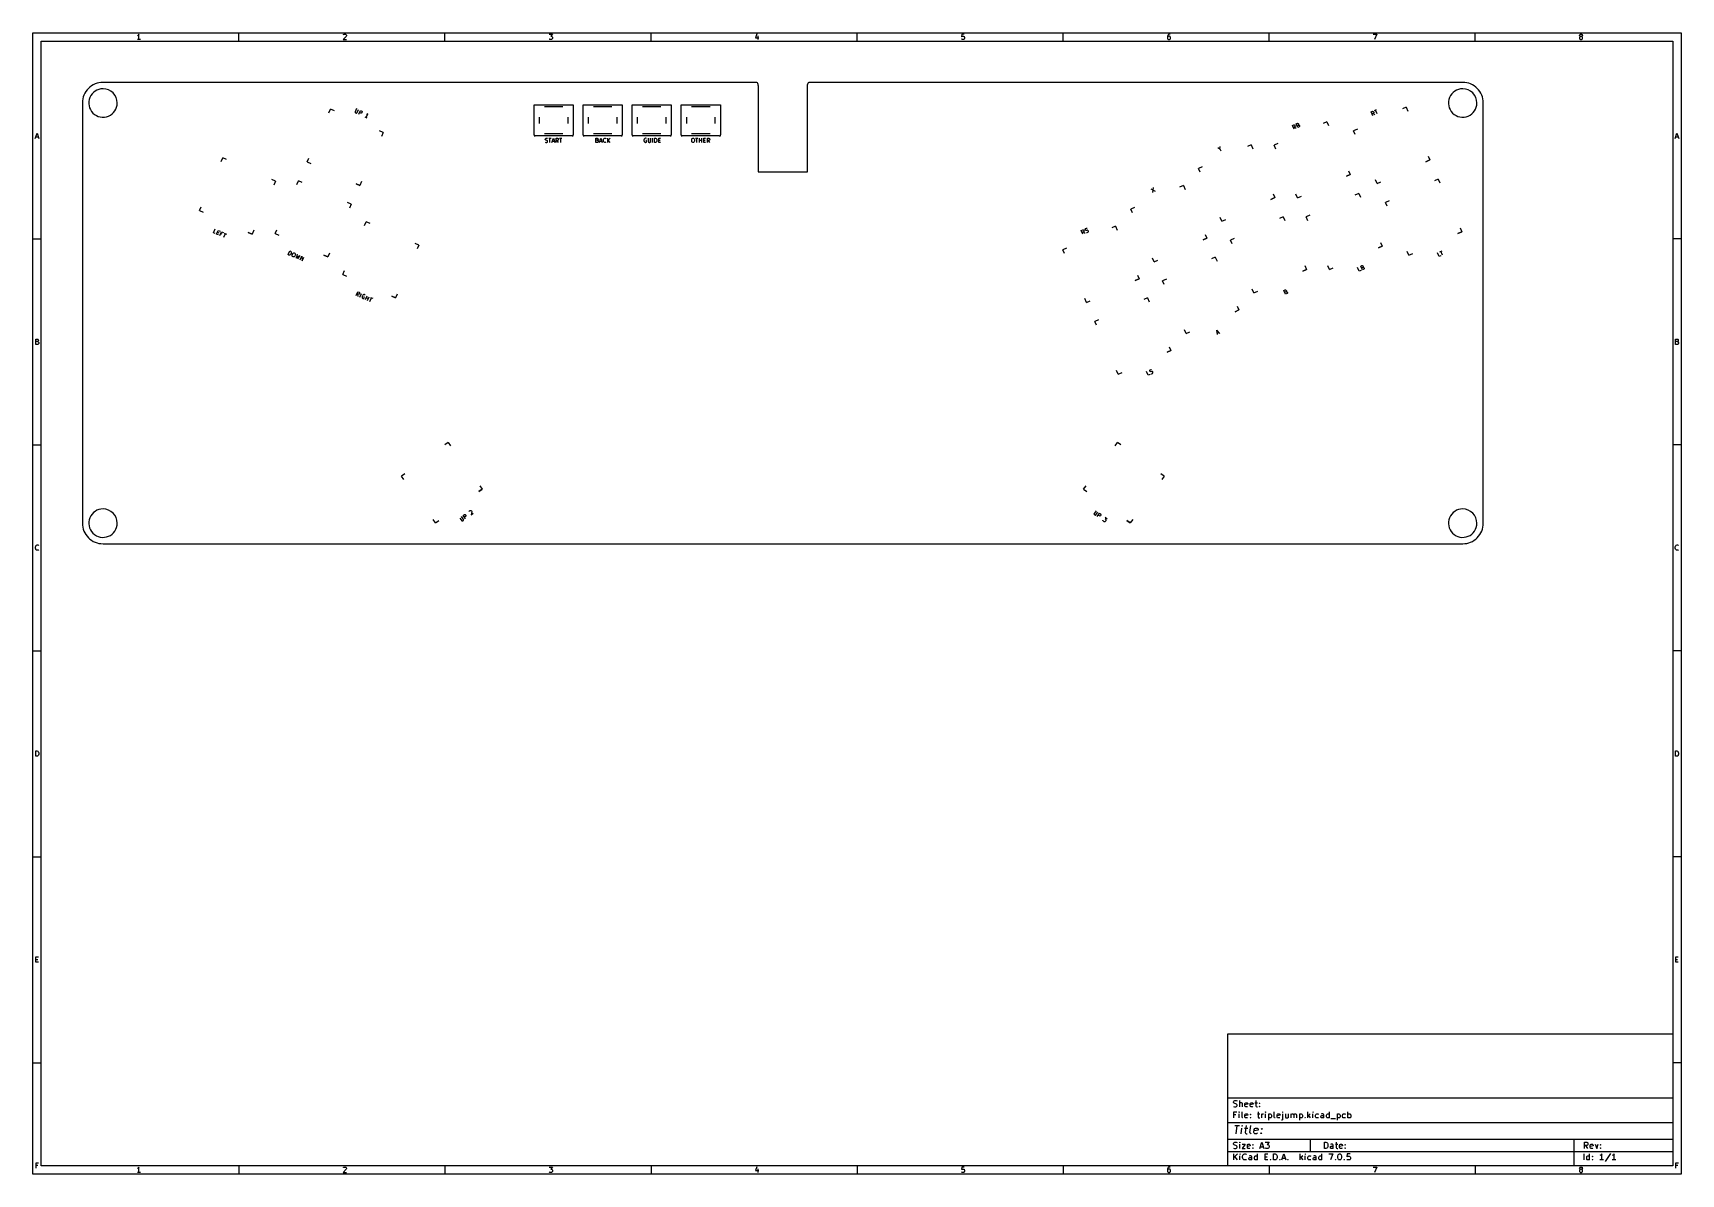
# Model space of a CAD drawing. Header units: millimetres. Extents: x 10 to 410, y 10 to 287.
import ezdxf

# ---------------------------------------------------------------- set-up
doc = ezdxf.new("R2010")
doc.units = ezdxf.units.MM
doc.layers.get('0').update_dxf_attribs({"linetype": 'CONTINUOUS'})

msp = doc.modelspace()

# ---------------------------------------------------------------- linework, layer by layer
at = {"color": 7}
for points in [[(10, 287.0022), (409.989, 287.0022), (409.989, 10), (10, 10)], [(12, 285.0022), (407.989, 285.0022), (407.989, 12), (12, 12)], [(27, 273.4522)], [(357, 273.4522)], [(160.8664, 260.4324), (160.8664, 261.4324), (161.1045, 261.4324), (161.2473, 261.3848), (161.3426, 261.2895), (161.3902, 261.1943), (161.4378, 261.0038), (161.4378, 260.861), (161.3902, 260.6705), (161.3426, 260.5752), (161.2473, 260.48), (161.1045, 260.4324)], [(170.1164, 261.4324), (170.3068, 261.4324), (170.4021, 261.3848), (170.4973, 261.2895), (170.5449, 261.099), (170.5449, 260.7657), (170.4973, 260.5752), (170.4021, 260.48), (170.3068, 260.4324), (170.1164, 260.4324), (170.0211, 260.48), (169.9259, 260.5752), (169.8783, 260.7657), (169.8783, 261.099), (169.9259, 261.2895), (170.0211, 261.3848)], [(71.9034, 233.1862), (72.3101, 234.0997), (72.5276, 234.0029), (72.6387, 233.9013), (72.687, 233.7755), (72.6918, 233.6692), (72.6578, 233.4758), (72.5997, 233.3453), (72.4787, 233.1906), (72.3965, 233.123), (72.2707, 233.0747), (72.1209, 233.0893)], [(73.3977, 233.6155), (73.5717, 233.538), (73.6393, 233.4558), (73.6876, 233.3301), (73.6536, 233.1367), (73.518, 232.8322), (73.397, 232.6775), (73.2713, 232.6293), (73.1649, 232.6245), (72.9909, 232.702), (72.9233, 232.7842), (72.875, 232.9099), (72.909, 233.1033), (73.0446, 233.4078), (73.1655, 233.5625), (73.2913, 233.6107)], [(27, 171.4522)], [(357, 171.4522)], [(10.6595, 111.4086), (10.6595, 112.7086), (10.969, 112.7086), (11.1548, 112.6467), (11.2786, 112.5229), (11.3405, 112.3991), (11.4024, 112.1515), (11.4024, 111.9657), (11.3405, 111.7181), (11.2786, 111.5943), (11.1548, 111.4705), (10.969, 111.4086)], [(408.6485, 111.4086), (408.6485, 112.7086), (408.958, 112.7086), (409.1438, 112.6467), (409.2676, 112.5229), (409.3295, 112.3991), (409.3914, 112.1515), (409.3914, 111.9657), (409.3295, 111.7181), (409.2676, 111.5943), (409.1438, 111.4705), (408.958, 111.4086)], [(299.989, 44), (407.989, 44), (407.989, 12), (299.989, 12)], [(323.4448, 16.2139), (323.4448, 17.7139), (323.802, 17.7139), (324.0163, 17.6424), (324.1591, 17.4996), (324.2305, 17.3567), (324.302, 17.071), (324.302, 16.8567), (324.2305, 16.571), (324.1591, 16.4282), (324.0163, 16.2853), (323.802, 16.2139)], [(311.0877, 13.4139), (311.0877, 14.9139), (311.4448, 14.9139), (311.6591, 14.8424), (311.802, 14.6996), (311.8734, 14.5567), (311.9448, 14.271), (311.9448, 14.0567), (311.8734, 13.771), (311.802, 13.6282), (311.6591, 13.4853), (311.4448, 13.4139)], [(327.0877, 14.9139), (327.2305, 14.9139), (327.3734, 14.8424), (327.4448, 14.771), (327.5163, 14.6282), (327.5877, 14.3424), (327.5877, 13.9853), (327.5163, 13.6996), (327.4448, 13.5567), (327.3734, 13.4853), (327.2305, 13.4139), (327.0877, 13.4139), (326.9448, 13.4853), (326.8734, 13.5567), (326.802, 13.6996), (326.7305, 13.9853), (326.7305, 14.3424), (326.802, 14.6282), (326.8734, 14.771), (326.9448, 14.8424)]]:
    msp.add_lwpolyline(points, close=True, dxfattribs=at)
for points in [[(35.7177, 285.4086), (35.7177, 286.7086), (35.5939, 286.5229), (35.4701, 286.3991), (35.3463, 286.3372)], [(36.0892, 285.4086), (35.3463, 285.4086)], [(60, 285.0022), (60, 287.0022)], [(85.3463, 286.5848), (85.4082, 286.6467), (85.532, 286.7086), (85.8415, 286.7086), (85.9654, 286.6467), (86.0273, 286.5848), (86.0892, 286.461), (86.0892, 286.3372), (86.0273, 286.1515), (85.2844, 285.4086), (86.0892, 285.4086)], [(110, 285.0022), (110, 287.0022)], [(135.2844, 286.7086), (136.0892, 286.7086), (135.6558, 286.2134), (135.8415, 286.2134), (135.9654, 286.1515), (136.0273, 286.0895), (136.0892, 285.9657), (136.0892, 285.6562), (136.0273, 285.5324), (135.9654, 285.4705), (135.8415, 285.4086), (135.4701, 285.4086), (135.3463, 285.4705), (135.2844, 285.5324)], [(160, 285.0022), (160, 287.0022)], [(185.6558, 286.7705), (185.3463, 285.8419), (186.1511, 285.8419)], [(185.9654, 286.2753), (185.9654, 285.4086)], [(210, 285.0022), (210, 287.0022)], [(236.0273, 286.7086), (235.4082, 286.7086), (235.3463, 286.0895), (235.4082, 286.1515), (235.532, 286.2134), (235.8415, 286.2134), (235.9654, 286.1515), (236.0273, 286.0895), (236.0892, 285.9657), (236.0892, 285.6562), (236.0273, 285.5324), (235.9654, 285.4705), (235.8415, 285.4086), (235.532, 285.4086), (235.4082, 285.4705), (235.3463, 285.5324)], [(260, 285.0022), (260, 287.0022)], [(285.9654, 286.7086), (285.7177, 286.7086), (285.5939, 286.6467), (285.532, 286.5848), (285.4082, 286.3991), (285.3463, 286.1515), (285.3463, 285.6562), (285.4082, 285.5324), (285.4701, 285.4705), (285.5939, 285.4086), (285.8415, 285.4086), (285.9654, 285.4705), (286.0273, 285.5324), (286.0892, 285.6562), (286.0892, 285.9657), (286.0273, 286.0895), (285.9654, 286.1515), (285.8415, 286.2134), (285.5939, 286.2134), (285.4701, 286.1515), (285.4082, 286.0895), (285.3463, 285.9657)], [(310, 285.0022), (310, 287.0022)], [(335.2844, 286.7086), (336.1511, 286.7086), (335.5939, 285.4086)], [(360, 285.0022), (360, 287.0022)], [(385.5939, 286.1515), (385.4701, 286.2134), (385.4082, 286.2753), (385.3463, 286.3991), (385.3463, 286.461), (385.4082, 286.5848), (385.4701, 286.6467), (385.5939, 286.7086), (385.8415, 286.7086), (385.9654, 286.6467), (386.0273, 286.5848), (386.0892, 286.461), (386.0892, 286.3991), (386.0273, 286.2753), (385.9654, 286.2134), (385.8415, 286.1515), (385.5939, 286.1515), (385.4701, 286.0895), (385.4082, 286.0276), (385.3463, 285.9038), (385.3463, 285.6562), (385.4082, 285.5324), (385.4701, 285.4705), (385.5939, 285.4086), (385.8415, 285.4086), (385.9654, 285.4705), (386.0273, 285.5324), (386.0892, 285.6562), (386.0892, 285.9038), (386.0273, 286.0276), (385.9654, 286.0895), (385.8415, 286.1515)], [(185, 275.0022), (27, 275.0022)], [(185.5, 275.0022), (185, 275.0022)], [(186, 274.2522), (186, 274.5022)], [(186, 274.2522), (186, 253.2522), (198, 253.2522), (198, 274.2522)], [(198, 274.2522), (198, 274.5022)], [(357, 275.0022), (199, 275.0022), (198.5, 275.0022)], [(22, 270.0022), (22, 168.0022)], [(81.8246, 267.5794), (82.2313, 268.4929)], [(83.1448, 268.0862), (82.2313, 268.4929)], [(88.5057, 268.624), (88.1764, 267.8844), (88.1812, 267.778), (88.2053, 267.7152), (88.273, 267.6329), (88.447, 267.5555), (88.5533, 267.5602), (88.6162, 267.5844), (88.6985, 267.652), (89.0277, 268.3915)], [(89.056, 267.2843), (89.4627, 268.1978), (89.8108, 268.0429), (89.8784, 267.9607), (89.9025, 267.8978), (89.9073, 267.7914), (89.8492, 267.6609), (89.7669, 267.5933), (89.7041, 267.5691), (89.5977, 267.5644), (89.2497, 267.7193)], [(131.6125, 269.5585), (131.8625, 269.5585)], [(131.6125, 269.3085), (131.6125, 269.5585)], [(131.6125, 262.3084), (131.6125, 269.3085)], [(131.8625, 269.5585), (140.8625, 269.5585), (141.1125, 269.5585)], [(138.6125, 269.0585), (134.1125, 269.0585)], [(141.1125, 269.5585), (141.1125, 269.3085), (141.1125, 262.3084)], [(143.5187, 269.5585), (143.7687, 269.5585)], [(143.5187, 269.3085), (143.5187, 269.5585)], [(143.5187, 262.3084), (143.5187, 269.3085)], [(143.7687, 269.5585), (152.7687, 269.5585), (153.0187, 269.5585)], [(150.5187, 269.0585), (146.0187, 269.0585)], [(153.0187, 269.5585), (153.0187, 269.3085), (153.0187, 262.3084)], [(155.425, 269.5585), (155.675, 269.5585)], [(155.425, 269.3085), (155.425, 269.5585)], [(155.425, 262.3084), (155.425, 269.3085)], [(155.675, 269.5585), (164.675, 269.5585), (164.925, 269.5585)], [(162.425, 269.0585), (157.925, 269.0585)], [(164.925, 269.5585), (164.925, 269.3085), (164.925, 262.3084)], [(167.3312, 269.5585), (167.5812, 269.5585)], [(167.3312, 269.3085), (167.3312, 269.5585)], [(167.3312, 262.3084), (167.3312, 269.3085)], [(167.5812, 269.5585), (176.5812, 269.5585), (176.8312, 269.5585)], [(174.3312, 269.0585), (169.8312, 269.0585)], [(176.8312, 269.5585), (176.8312, 269.3085), (176.8312, 262.3084)], [(335.5548, 268.1718), (336.0768, 268.4043)], [(336.2226, 267.3745), (335.8158, 268.288)], [(343.3083, 268.9514), (342.3948, 268.5446)], [(343.3083, 268.9514), (343.7151, 268.0378)], [(362, 168.0022), (362, 270.0022)], [(91.1441, 266.3546), (90.6221, 266.587)], [(90.8831, 266.4708), (91.2898, 267.3844), (91.1447, 267.2926), (91.019, 267.2443), (90.9126, 267.2396)], [(132.8625, 266.5585), (132.8625, 265.0585)], [(139.8625, 265.0585), (139.8625, 266.5585)], [(144.7687, 266.5585), (144.7687, 265.0585)], [(151.7687, 265.0585), (151.7687, 266.5585)], [(156.675, 266.5585), (156.675, 265.0585)], [(163.675, 265.0585), (163.675, 266.5585)], [(168.5812, 266.5585), (168.5812, 265.0585)], [(175.5812, 265.0585), (175.5812, 266.5585)], [(316.0698, 263.6112), (315.663, 264.5248), (316.011, 264.6797), (316.1174, 264.675), (316.1803, 264.6508), (316.2625, 264.5832), (316.3206, 264.4527), (316.3159, 264.3463), (316.2917, 264.2834), (316.2241, 264.2012), (315.8761, 264.0463)], [(316.5918, 263.8437), (316.0936, 264.1431)], [(317.0748, 264.6321), (317.2246, 264.6467), (317.2875, 264.6225), (317.3698, 264.5549), (317.4279, 264.4244), (317.4231, 264.318), (317.399, 264.2552), (317.3313, 264.1729), (316.9833, 264.018), (316.5766, 264.9315), (316.8811, 265.0671), (316.9875, 265.0623), (317.0503, 265.0382), (317.1326, 264.9706), (317.1713, 264.8836), (317.1665, 264.7772), (317.1424, 264.7143), (317.0748, 264.6321), (316.7703, 264.4965)], [(324.0195, 265.4387), (323.1059, 265.032)], [(324.0195, 265.4387), (324.4262, 264.5252)], [(335.1785, 266.9097), (334.7718, 267.8232), (335.1198, 267.9781), (335.2262, 267.9734), (335.289, 267.9492), (335.3713, 267.8816), (335.4294, 267.7511), (335.4246, 267.6447), (335.4005, 267.5819), (335.3329, 267.4996), (334.9848, 267.3447)], [(335.7005, 267.1421), (335.2023, 267.4415)], [(10.5667, 261.4086), (11, 262.7086), (11.4333, 261.4086)], [(10.6905, 261.78), (11.3095, 261.78)], [(95.0209, 262.7986), (94.1074, 263.2053)], [(95.0209, 262.7986), (94.6142, 261.885)], [(131.6125, 262.3084), (131.6125, 262.0584), (131.8625, 262.0584)], [(140.8625, 262.0584), (131.8625, 262.0584)], [(134.1125, 262.5584), (138.6125, 262.5584)], [(134.3426, 260.48), (134.4854, 260.4324), (134.7235, 260.4324), (134.8187, 260.48), (134.8664, 260.5276), (134.914, 260.6229), (134.914, 260.7181), (134.8664, 260.8133), (134.8187, 260.861), (134.7235, 260.9086), (134.533, 260.9562), (134.4378, 261.0038), (134.3902, 261.0514), (134.3426, 261.1467), (134.3426, 261.2419), (134.3902, 261.3371), (134.4378, 261.3848), (134.533, 261.4324), (134.7711, 261.4324), (134.914, 261.3848)], [(135.1997, 261.4324), (135.7711, 261.4324)], [(135.4854, 260.4324), (135.4854, 261.4324)], [(135.9616, 260.4324), (136.2949, 261.4324), (136.6283, 260.4324)], [(136.0568, 260.7181), (136.533, 260.7181)], [(136.9616, 260.4324), (136.9616, 261.4324), (137.3426, 261.4324), (137.4378, 261.3848), (137.4854, 261.3371), (137.533, 261.2419), (137.533, 261.099), (137.4854, 261.0038), (137.4378, 260.9562), (137.3426, 260.9086), (136.9616, 260.9086)], [(137.533, 260.4324), (137.1997, 260.9086)], [(137.8187, 261.4324), (138.3902, 261.4324)], [(138.1045, 260.4324), (138.1045, 261.4324)], [(140.8625, 262.0584), (141.1125, 262.0584)], [(141.1125, 262.0584), (141.1125, 262.3084)], [(143.5187, 262.3084), (143.5187, 262.0584), (143.7687, 262.0584)], [(152.7687, 262.0584), (143.7687, 262.0584)], [(146.0187, 262.5584), (150.5187, 262.5584)], [(146.9616, 260.9562), (147.1045, 260.9086), (147.1521, 260.861), (147.1997, 260.7657), (147.1997, 260.6229), (147.1521, 260.5276), (147.1045, 260.48), (147.0092, 260.4324), (146.6283, 260.4324), (146.6283, 261.4324), (146.9616, 261.4324), (147.0568, 261.3848), (147.1045, 261.3371), (147.1521, 261.2419), (147.1521, 261.1467), (147.1045, 261.0514), (147.0568, 261.0038), (146.9616, 260.9562), (146.6283, 260.9562)], [(147.4854, 260.4324), (147.8187, 261.4324), (148.1521, 260.4324)], [(147.5807, 260.7181), (148.0568, 260.7181)], [(149.0568, 260.5276), (149.0092, 260.48), (148.8664, 260.4324), (148.7711, 260.4324), (148.6283, 260.48), (148.533, 260.5752), (148.4854, 260.6705), (148.4378, 260.861), (148.4378, 261.0038), (148.4854, 261.1943), (148.533, 261.2895), (148.6283, 261.3848), (148.7711, 261.4324), (148.8664, 261.4324), (149.0092, 261.3848), (149.0568, 261.3371)], [(149.4854, 260.4324), (149.4854, 261.4324)], [(150.0568, 261.4324), (149.4854, 260.861)], [(150.0568, 260.4324), (149.6283, 261.0038)], [(152.7687, 262.0584), (153.0187, 262.0584)], [(153.0187, 262.0584), (153.0187, 262.3084)], [(155.425, 262.3084), (155.425, 262.0584), (155.675, 262.0584)], [(164.675, 262.0584), (155.675, 262.0584)], [(157.925, 262.5584), (162.425, 262.5584)], [(158.8664, 261.3848), (158.7711, 261.4324), (158.6283, 261.4324), (158.4854, 261.3848), (158.3902, 261.2895), (158.3426, 261.1943), (158.2949, 261.0038), (158.2949, 260.861), (158.3426, 260.6705), (158.3902, 260.5752), (158.4854, 260.48), (158.6283, 260.4324), (158.7235, 260.4324), (158.8664, 260.48), (158.914, 260.5276), (158.914, 260.861), (158.7235, 260.861)], [(159.3426, 261.4324), (159.3426, 260.6229), (159.3902, 260.5276), (159.4378, 260.48), (159.533, 260.4324), (159.7235, 260.4324), (159.8187, 260.48), (159.8664, 260.5276), (159.914, 260.6229), (159.914, 261.4324)], [(160.3902, 260.4324), (160.3902, 261.4324)], [(162.3426, 260.4324), (161.8664, 260.4324), (161.8664, 261.4324), (162.3426, 261.4324)], [(161.8664, 260.9562), (162.1997, 260.9562)], [(164.675, 262.0584), (164.925, 262.0584)], [(164.925, 262.0584), (164.925, 262.3084)], [(167.3312, 262.3084), (167.3312, 262.0584), (167.5812, 262.0584)], [(176.5812, 262.0584), (167.5812, 262.0584)], [(169.8312, 262.5584), (174.3312, 262.5584)], [(170.8307, 261.4324), (171.4021, 261.4324)], [(171.1164, 260.4324), (171.1164, 261.4324)], [(171.7354, 260.4324), (171.7354, 261.4324)], [(171.7354, 260.9562), (172.3068, 260.9562)], [(172.3068, 260.4324), (172.3068, 261.4324)], [(173.2592, 260.4324), (172.783, 260.4324), (172.783, 261.4324), (173.2592, 261.4324)], [(172.783, 260.9562), (173.1164, 260.9562)], [(173.6878, 260.4324), (173.6878, 261.4324), (174.0687, 261.4324), (174.164, 261.3848), (174.2116, 261.3371), (174.2592, 261.2419), (174.2592, 261.099), (174.2116, 261.0038), (174.164, 260.9562), (174.0687, 260.9086), (173.6878, 260.9086)], [(174.2592, 260.4324), (173.9259, 260.9086)], [(176.5812, 262.0584), (176.8312, 262.0584)], [(176.8312, 262.0584), (176.8312, 262.3084)], [(312.1434, 260.1511), (311.2298, 259.7444)], [(331.4322, 263.6638), (330.5187, 263.2571)], [(330.9254, 262.3435), (330.5187, 263.2571)], [(408.5557, 261.4086), (408.989, 262.7086), (409.4223, 261.4086)], [(408.6795, 261.78), (409.2985, 261.78)], [(55.674, 255.7661), (56.0808, 256.6796)], [(56.9943, 256.2729), (56.0808, 256.6796)], [(76.537, 255.7033), (76.9437, 256.6168)], [(297.5545, 259.1991), (298.0721, 258.8561), (298.1636, 259.4703)], [(298.0721, 258.8561), (298.2658, 258.4211)], [(305.6735, 259.8082), (304.76, 259.4015)], [(305.6735, 259.8082), (306.0802, 258.8947)], [(311.6366, 258.8308), (311.2298, 259.7444)], [(348.5959, 257.0753), (349.0026, 256.1617), (348.0891, 255.755)], [(348.0891, 255.755), (349.0026, 256.1617)], [(76.537, 255.7033), (77.4505, 255.2965)], [(293.7974, 254.5206), (292.8839, 254.1139)], [(293.2906, 253.2003), (292.8839, 254.1139)], [(329.307, 253.5626), (329.7138, 252.6491), (328.8002, 252.2423)], [(328.8002, 252.2423), (329.7138, 252.6491)], [(68.8704, 250.9853), (67.9568, 251.3921)], [(68.8704, 250.9853), (68.4637, 250.0718)], [(74.0456, 250.1931), (74.4523, 251.1067)], [(75.3659, 250.6999), (74.4523, 251.1067)], [(89.7334, 250.9225), (89.3266, 250.009), (88.4131, 250.4157)], [(88.4131, 250.4157), (89.3266, 250.009)], [(281.3045, 249.1991), (282.3203, 248.5567)], [(281.9136, 249.4703), (281.7113, 248.2855)], [(289.2134, 249.942), (288.2998, 249.5353)], [(289.2134, 249.942), (289.6201, 249.0285)], [(331.7678, 248.0357), (330.8542, 247.6289)], [(331.7678, 248.0357), (332.1745, 247.1221)], [(336.213, 250.4674), (335.8063, 251.381)], [(336.213, 250.4674), (337.1266, 250.8742)], [(351.0567, 251.5483), (350.1431, 251.1416)], [(351.0567, 251.5483), (351.4634, 250.6348)], [(50.3864, 243.89), (50.7932, 244.8035)], [(87.242, 245.4124), (86.3284, 245.8191)], [(87.242, 245.4124), (86.8352, 244.4988)], [(277.3373, 244.6545), (276.4237, 244.2477)], [(276.8305, 243.3342), (276.4237, 244.2477)], [(310.9611, 247.9321), (311.3678, 247.0186), (310.4543, 246.6118)], [(310.4543, 246.6118), (311.3678, 247.0186)], [(316.9241, 246.9548), (316.5174, 247.8683)], [(316.9241, 246.9548), (317.8377, 247.3615)], [(339.1806, 246.2608), (338.267, 245.854)], [(338.6738, 244.9405), (338.267, 245.854)], [(50.3864, 243.89), (51.3, 243.4833)], [(90.4801, 240.2694), (90.8868, 241.183)], [(91.8004, 240.7762), (90.8868, 241.183)], [(272.7532, 240.0759), (271.8397, 239.6691)], [(272.7532, 240.0759), (273.16, 239.1623)], [(298.5782, 241.3242), (298.1714, 242.2378)], [(298.5782, 241.3242), (299.4917, 241.731)], [(313.4218, 242.4052), (312.5083, 241.9984)], [(313.4218, 242.4052), (313.8286, 241.4916)], [(319.8917, 242.7481), (318.9782, 242.3413)], [(319.3849, 241.4278), (318.9782, 242.3413)], [(10, 237.0022), (12, 237.0022)], [(54.2517, 238.3085), (53.8166, 238.5022), (54.2234, 239.4157)], [(54.9912, 237.9792), (54.5562, 238.1729), (54.9629, 239.0865), (55.3979, 238.8928)], [(54.7692, 238.6514), (55.0737, 238.5159)], [(55.3827, 237.8049), (55.7894, 238.7185), (56.2245, 238.5248)], [(55.9003, 238.1479), (55.5958, 238.2834)], [(56.2963, 237.3982), (56.703, 238.3117)], [(56.442, 238.4279), (56.964, 238.1955)], [(63.5828, 239.1092), (63.1761, 238.1957), (62.2625, 238.6024)], [(62.2625, 238.6024), (63.1761, 238.1957)], [(68.758, 238.317), (69.1648, 239.2306)], [(68.758, 238.317), (69.6716, 237.9103)], [(264.8415, 238.1209), (264.4348, 239.0345), (264.7828, 239.1894), (264.8892, 239.1846), (264.952, 239.1605), (265.0343, 239.0929), (265.0924, 238.9624), (265.0876, 238.856), (265.0635, 238.7931), (264.9958, 238.7109), (264.6478, 238.5559)], [(265.3635, 238.3533), (264.8653, 238.6528)], [(265.6922, 238.5518), (265.8421, 238.5664), (266.0596, 238.6632), (266.1272, 238.7455), (266.1513, 238.8083), (266.1561, 238.9147), (266.1174, 239.0017), (266.0351, 239.0694), (265.9723, 239.0935), (265.8659, 239.0983), (265.6725, 239.0643), (265.5661, 239.069), (265.5033, 239.0932), (265.421, 239.1608), (265.3823, 239.2478), (265.3871, 239.3542), (265.4112, 239.4171), (265.4788, 239.4993), (265.6963, 239.5961), (265.8462, 239.6107)], [(294.5009, 238.0659), (294.9077, 237.1524), (293.9941, 236.7457)], [(293.9941, 236.7457), (294.9077, 237.1524)], [(301.5457, 237.1176), (300.6322, 236.7108)], [(301.0389, 235.7973), (300.6322, 236.7108)], [(337.0554, 236.1596), (337.4621, 235.246), (336.5486, 234.8393)], [(356.3442, 239.6722), (356.751, 238.7587), (355.8374, 238.352)], [(355.8374, 238.352), (356.751, 238.7587)], [(409.989, 237.0022), (407.989, 237.0022)], [(74.0937, 233.3056), (73.9045, 232.2952), (74.369, 232.8703), (74.2525, 232.1403), (74.8767, 232.957)], [(74.818, 231.8885), (75.2247, 232.802), (75.34, 231.6561), (75.7468, 232.5696)], [(81.9544, 233.5363), (81.5477, 232.6227), (80.6341, 233.0295)], [(80.6341, 233.0295), (81.5477, 232.6227)], [(103.6765, 235.4886), (102.7629, 235.8954)], [(103.6765, 235.4886), (103.2697, 234.5751)], [(260.8772, 234.7883), (259.9636, 234.3816)], [(260.3703, 233.468), (259.9636, 234.3816)], [(282.118, 231.4581), (281.7113, 232.3716)], [(296.9617, 232.539), (296.0482, 232.1323)], [(296.9617, 232.539), (297.3684, 231.6254)], [(336.5486, 234.8393), (337.4621, 235.246)], [(343.9613, 233.0644), (343.5546, 233.9779)], [(343.9613, 233.0644), (344.8749, 233.4711)], [(351.7005, 232.8921), (351.2655, 232.6984), (350.8588, 233.6119)], [(351.4678, 233.8831), (351.9898, 234.1155)], [(352.1356, 233.0858), (351.7288, 233.9993)], [(85.1925, 228.3933), (85.5993, 229.3069)], [(85.1925, 228.3933), (86.1061, 227.9866)], [(278.0408, 228.1998), (278.4476, 227.2862), (277.534, 226.8795)], [(282.118, 231.4581), (283.0316, 231.8648)], [(318.7094, 230.5291), (319.1161, 229.6155), (318.2026, 229.2088)], [(318.2026, 229.2088), (319.1161, 229.6155)], [(324.6725, 229.5517), (324.2657, 230.4653)], [(324.6725, 229.5517), (325.586, 229.9584)], [(332.3418, 229.3437), (331.9068, 229.15), (331.5, 230.0635)], [(332.7378, 230.0933), (332.8876, 230.1079), (332.9505, 230.0838), (333.0328, 230.0162), (333.0909, 229.8857), (333.0861, 229.7793), (333.062, 229.7164), (332.9943, 229.6342), (332.6463, 229.4792), (332.2396, 230.3928), (332.5441, 230.5284), (332.6505, 230.5236), (332.7133, 230.4995), (332.7956, 230.4318), (332.8343, 230.3448), (332.8295, 230.2384), (332.8054, 230.1756), (332.7378, 230.0933), (332.4333, 229.9578)], [(88.4294, 223.2841), (88.8361, 224.1977), (89.1841, 224.0427), (89.2518, 223.9605), (89.2759, 223.8976), (89.2807, 223.7913), (89.2225, 223.6608), (89.1403, 223.5931), (89.0774, 223.569), (88.9711, 223.5642), (88.623, 223.7192)], [(277.534, 226.8795), (278.4476, 227.2862)], [(285.0856, 227.2514), (284.1721, 226.8447)], [(284.5788, 225.9311), (284.1721, 226.8447)], [(306.3265, 223.9212), (305.9198, 224.8348)], [(306.3265, 223.9212), (307.2401, 224.3279)], [(314.118, 224.1787), (314.2679, 224.1933), (314.3307, 224.1692), (314.413, 224.1015), (314.4711, 223.971), (314.4663, 223.8647), (314.4422, 223.8018), (314.3746, 223.7195), (314.0265, 223.5646), (313.6198, 224.4781), (313.9243, 224.6137), (314.0307, 224.609), (314.0936, 224.5848), (314.1758, 224.5172), (314.2145, 224.4302), (314.2098, 224.3238), (314.1856, 224.2609), (314.118, 224.1787), (313.8135, 224.0431)], [(88.9514, 223.0517), (88.8406, 223.6223)], [(89.3429, 222.8774), (89.7496, 223.791)], [(90.6438, 223.3407), (90.5762, 223.423), (90.4457, 223.4811), (90.2958, 223.4957), (90.1701, 223.4474), (90.0878, 223.3798), (89.9668, 223.2251), (89.9087, 223.0946), (89.8748, 222.9012), (89.8795, 222.7949), (89.9278, 222.6691), (90.0389, 222.5675), (90.1259, 222.5288), (90.2758, 222.5142), (90.3387, 222.5383), (90.4743, 222.8428), (90.3003, 222.9203)], [(90.6915, 222.277), (91.0982, 223.1905)], [(90.9045, 222.7555), (91.4266, 222.5231)], [(91.2135, 222.0446), (91.6202, 222.9581)], [(91.779, 221.7928), (92.1858, 222.7063)], [(91.9248, 222.8225), (92.4468, 222.5901)], [(98.3889, 223.6126), (97.9822, 222.699), (97.0686, 223.1057)], [(97.0686, 223.1057), (97.9822, 222.699)], [(265.6579, 221.5919), (265.2512, 222.5055)], [(265.6579, 221.5919), (266.5715, 221.9987)], [(280.5016, 222.6728), (279.588, 222.2661)], [(280.5016, 222.6728), (280.9083, 221.7593)], [(302.2493, 220.6629), (302.656, 219.7494), (301.7425, 219.3426)], [(268.6255, 217.3853), (267.7119, 216.9785)], [(268.1187, 216.065), (267.7119, 216.9785)], [(301.7425, 219.3426), (302.656, 219.7494)], [(11.0929, 212.0895), (11.2786, 212.0276), (11.3405, 211.9657), (11.4024, 211.8419), (11.4024, 211.6562), (11.3405, 211.5324), (11.2786, 211.4705), (11.1548, 211.4086), (10.6595, 211.4086), (10.6595, 212.7086), (11.0929, 212.7086), (11.2167, 212.6467), (11.2786, 212.5848), (11.3405, 212.461), (11.3405, 212.3372), (11.2786, 212.2134), (11.2167, 212.1515), (11.0929, 212.0895), (10.6595, 212.0895)], [(289.8664, 214.055), (289.4596, 214.9686)], [(289.8664, 214.055), (290.7799, 214.4618)], [(297.4613, 213.7855), (297.3591, 214.8347), (298.0703, 214.0567)], [(297.4321, 214.0853), (297.8671, 214.279)], [(409.0819, 212.0895), (409.2676, 212.0276), (409.3295, 211.9657), (409.3914, 211.8419), (409.3914, 211.6562), (409.3295, 211.5324), (409.2676, 211.4705), (409.1438, 211.4086), (408.6485, 211.4086), (408.6485, 212.7086), (409.0819, 212.7086), (409.2057, 212.6467), (409.2676, 212.5848), (409.3295, 212.461), (409.3295, 212.3372), (409.2676, 212.2134), (409.2057, 212.1515), (409.0819, 212.0895), (408.6485, 212.0895)], [(285.7892, 210.7967), (286.1959, 209.8832), (285.2823, 209.4765)], [(285.2823, 209.4765), (286.1959, 209.8832)], [(273.4063, 204.1889), (272.9995, 205.1024)], [(273.4063, 204.1889), (274.3198, 204.5956)], [(281.1135, 204.1033), (280.6785, 203.9097), (280.2718, 204.8232)], [(281.3552, 204.2631), (281.5051, 204.2777), (281.7226, 204.3745), (281.7902, 204.4567), (281.8143, 204.5196), (281.8191, 204.626), (281.7804, 204.713), (281.6981, 204.7806), (281.6353, 204.8048), (281.5289, 204.8095), (281.3355, 204.7755), (281.2291, 204.7803), (281.1663, 204.8044), (281.084, 204.8721), (281.0453, 204.9591), (281.0501, 205.0655), (281.0742, 205.1283), (281.1418, 205.2106), (281.3593, 205.3074), (281.5092, 205.322)], [(10, 187.0022), (12, 187.0022)], [(110.7804, 187.6077), (109.9714, 187.0199)], [(110.7804, 187.6077), (111.3682, 186.7987)], [(272.6318, 186.7987), (273.2196, 187.6077)], [(274.0286, 187.0199), (273.2196, 187.6077)], [(409.989, 187.0022), (407.989, 187.0022)], [(100.2632, 179.9665), (99.4541, 179.3787)], [(100.0419, 178.5697), (99.4541, 179.3787)], [(118.4216, 177.0905), (119.0094, 176.2815), (118.2004, 175.6937)], [(118.2004, 175.6937), (119.0094, 176.2815)], [(264.9906, 176.2815), (265.5784, 177.0905)], [(264.9906, 176.2815), (265.7996, 175.6937)], [(284.5459, 179.3787), (283.7368, 179.9665)], [(284.5459, 179.3787), (283.9581, 178.5697)], [(107.6831, 168.0525), (107.0953, 168.8615)], [(107.6831, 168.0525), (108.4921, 168.6403)], [(113.5753, 169.2509), (114.0512, 168.596), (114.1457, 168.5469), (114.2122, 168.5364), (114.3172, 168.5538), (114.4713, 168.6658), (114.5204, 168.7603), (114.5309, 168.8268), (114.5135, 168.9318), (114.0376, 169.5868)], [(115.0107, 169.0576), (114.4229, 169.8667), (114.7311, 170.0906), (114.8361, 170.108), (114.9026, 170.0975), (114.9971, 170.0484), (115.0811, 169.9329), (115.0986, 169.8278), (115.088, 169.7613), (115.039, 169.6668), (114.7308, 169.4429)], [(115.8658, 170.7972), (115.8763, 170.8638), (115.9253, 170.9583), (116.118, 171.0982), (116.223, 171.1157), (116.2895, 171.1051), (116.384, 171.0561), (116.44, 170.979), (116.4855, 170.8355), (116.359, 170.0373), (116.8599, 170.4012)], [(268.0055, 171.0186), (267.5297, 170.3637), (267.5122, 170.2586), (267.5228, 170.1921), (267.5718, 170.0976), (267.7259, 169.9856), (267.831, 169.9682), (267.8975, 169.9787), (267.992, 170.0278), (268.4678, 170.6827)], [(268.2653, 169.5938), (268.8531, 170.4028), (269.1613, 170.1789), (269.2103, 170.0844), (269.2208, 170.0179), (269.2034, 169.9128), (269.1194, 169.7973), (269.0249, 169.7482), (268.9584, 169.7377), (268.8534, 169.7551), (268.5452, 169.979)], [(270.2014, 169.4232), (270.7022, 169.0593), (270.2086, 168.947), (270.3242, 168.8631), (270.3733, 168.7686), (270.3838, 168.702), (270.3664, 168.597), (270.2264, 168.4044), (270.1319, 168.3553), (270.0654, 168.3448), (269.9604, 168.3622), (269.7292, 168.5302), (269.6801, 168.6247), (269.6696, 168.6912)], [(276.9047, 168.8615), (276.3169, 168.0525), (275.5079, 168.6403)], [(275.5079, 168.6403), (276.3169, 168.0525)], [(11.4024, 161.5324), (11.3405, 161.4705), (11.1548, 161.4086), (11.031, 161.4086), (10.8452, 161.4705), (10.7214, 161.5943), (10.6595, 161.7181), (10.5976, 161.9657), (10.5976, 162.1515), (10.6595, 162.3991), (10.7214, 162.5229), (10.8452, 162.6467), (11.031, 162.7086), (11.1548, 162.7086), (11.3405, 162.6467), (11.4024, 162.5848)], [(27, 163.0022), (357, 163.0022)], [(409.3914, 161.5324), (409.3295, 161.4705), (409.1438, 161.4086), (409.02, 161.4086), (408.8342, 161.4705), (408.7104, 161.5943), (408.6485, 161.7181), (408.5866, 161.9657), (408.5866, 162.1515), (408.6485, 162.3991), (408.7104, 162.5229), (408.8342, 162.6467), (409.02, 162.7086), (409.1438, 162.7086), (409.3295, 162.6467), (409.3914, 162.5848)], [(10, 137.0022), (12, 137.0022)], [(409.989, 137.0022), (407.989, 137.0022)], [(10, 87.0022), (12, 87.0022)], [(409.989, 87.0022), (407.989, 87.0022)], [(11.3405, 61.4086), (10.7214, 61.4086), (10.7214, 62.7086), (11.3405, 62.7086)], [(10.7214, 62.0895), (11.1548, 62.0895)], [(409.3295, 61.4086), (408.7104, 61.4086), (408.7104, 62.7086), (409.3295, 62.7086)], [(408.7104, 62.0895), (409.1438, 62.0895)], [(10, 37.0022), (12, 37.0022)], [(409.989, 37.0022), (407.989, 37.0022)], [(299.989, 28.5), (407.989, 28.5)], [(301.3734, 26.3853), (301.5877, 26.3139), (301.9448, 26.3139), (302.0877, 26.3853), (302.1591, 26.4567), (302.2305, 26.5996), (302.2305, 26.7424), (302.1591, 26.8853), (302.0877, 26.9567), (301.9448, 27.0282), (301.6591, 27.0996), (301.5163, 27.171), (301.4448, 27.2424), (301.3734, 27.3853), (301.3734, 27.5282), (301.4448, 27.671), (301.5163, 27.7424), (301.6591, 27.8139), (302.0163, 27.8139), (302.2305, 27.7424)], [(301.4448, 23.6139), (301.4448, 25.1139), (302.1591, 25.1139)], [(301.9448, 24.3996), (301.4448, 24.3996)], [(302.7305, 25.1139), (302.6591, 25.0424), (302.7305, 24.971), (302.802, 25.0424), (302.7305, 25.1139), (302.7305, 24.971)], [(302.7305, 23.6139), (302.7305, 24.6139)], [(302.8734, 26.3139), (302.8734, 27.8139)], [(303.5163, 26.3139), (303.5163, 27.0996), (303.4448, 27.2424), (303.302, 27.3139), (303.0877, 27.3139), (302.9448, 27.2424), (302.8734, 27.171)], [(303.6591, 23.6139), (303.5163, 23.6853), (303.4448, 23.8282), (303.4448, 25.1139)], [(304.802, 26.3853), (304.6591, 26.3139), (304.3734, 26.3139), (304.2305, 26.3853), (304.1591, 26.5282), (304.1591, 27.0996), (304.2305, 27.2424), (304.3734, 27.3139), (304.6591, 27.3139), (304.802, 27.2424), (304.8734, 27.0996), (304.8734, 26.9567), (304.1591, 26.8139)], [(304.802, 23.6853), (304.6591, 23.6139), (304.3734, 23.6139), (304.2305, 23.6853), (304.1591, 23.8282), (304.1591, 24.3996), (304.2305, 24.5424), (304.3734, 24.6139), (304.6591, 24.6139), (304.802, 24.5424), (304.8734, 24.3996), (304.8734, 24.2567), (304.1591, 24.1139)], [(306.0877, 26.3853), (305.9448, 26.3139), (305.6591, 26.3139), (305.5163, 26.3853), (305.4448, 26.5282), (305.4448, 27.0996), (305.5163, 27.2424), (305.6591, 27.3139), (305.9448, 27.3139), (306.0877, 27.2424), (306.1591, 27.0996), (306.1591, 26.9567), (305.4448, 26.8139)], [(305.5163, 24.5424), (305.5877, 24.471), (305.5163, 24.3996), (305.4448, 24.471), (305.5163, 24.5424), (305.5163, 24.3996)], [(306.5877, 27.3139), (307.1591, 27.3139)], [(306.802, 27.8139), (306.802, 26.5282), (306.8734, 26.3853), (307.0163, 26.3139), (307.1591, 26.3139)], [(307.1591, 24.6139), (307.7305, 24.6139)], [(307.3734, 25.1139), (307.3734, 23.8282), (307.4448, 23.6853), (307.5877, 23.6139), (307.7305, 23.6139)], [(307.6591, 27.2424), (307.7305, 27.171), (307.6591, 27.0996), (307.5877, 27.171), (307.6591, 27.2424), (307.6591, 27.0996)], [(307.6591, 26.4567), (307.7305, 26.3853), (307.6591, 26.3139), (307.5877, 26.3853), (307.6591, 26.4567), (307.6591, 26.3139)], [(308.2305, 23.6139), (308.2305, 24.6139)], [(308.2305, 24.3282), (308.302, 24.471), (308.3734, 24.5424), (308.5163, 24.6139), (308.6591, 24.6139)], [(309.1591, 25.1139), (309.0877, 25.0424), (309.1591, 24.971), (309.2305, 25.0424), (309.1591, 25.1139), (309.1591, 24.971)], [(309.1591, 23.6139), (309.1591, 24.6139)], [(309.8734, 24.6139), (309.8734, 23.1139)], [(309.8734, 24.5424), (310.0163, 24.6139), (310.302, 24.6139), (310.4448, 24.5424), (310.5163, 24.471), (310.5877, 24.3282), (310.5877, 23.8996), (310.5163, 23.7567), (310.4448, 23.6853), (310.302, 23.6139), (310.0163, 23.6139), (309.8734, 23.6853)], [(311.4448, 23.6139), (311.302, 23.6853), (311.2305, 23.8282), (311.2305, 25.1139)], [(312.5877, 23.6853), (312.4448, 23.6139), (312.1591, 23.6139), (312.0163, 23.6853), (311.9448, 23.8282), (311.9448, 24.3996), (312.0163, 24.5424), (312.1591, 24.6139), (312.4448, 24.6139), (312.5877, 24.5424), (312.6591, 24.3996), (312.6591, 24.2567), (311.9448, 24.1139)], [(313.302, 24.6139), (313.302, 23.3282), (313.2305, 23.1853), (313.0877, 23.1139), (313.0163, 23.1139)], [(313.302, 25.1139), (313.2305, 25.0424), (313.302, 24.971), (313.3734, 25.0424), (313.302, 25.1139), (313.302, 24.971)], [(314.0163, 24.6139), (314.0163, 23.8282), (314.0877, 23.6853), (314.2305, 23.6139), (314.4448, 23.6139), (314.5877, 23.6853), (314.6591, 23.7567)], [(314.6591, 24.6139), (314.6591, 23.6139)], [(315.3734, 23.6139), (315.3734, 24.6139)], [(315.3734, 24.471), (315.4448, 24.5424), (315.5877, 24.6139), (315.802, 24.6139), (315.9448, 24.5424), (316.0163, 24.3996), (316.0163, 23.6139)], [(316.0163, 24.3996), (316.0877, 24.5424), (316.2305, 24.6139), (316.4448, 24.6139), (316.5877, 24.5424), (316.6591, 24.3996), (316.6591, 23.6139)], [(317.3734, 24.6139), (317.3734, 23.1139)], [(317.3734, 24.5424), (317.5163, 24.6139), (317.802, 24.6139), (317.9448, 24.5424), (318.0163, 24.471), (318.0877, 24.3282), (318.0877, 23.8996), (318.0163, 23.7567), (317.9448, 23.6853), (317.802, 23.6139), (317.5163, 23.6139), (317.3734, 23.6853)], [(319.4448, 23.6139), (319.4448, 25.1139)], [(320.0163, 24.6139), (319.4448, 24.0424)], [(319.5877, 24.1853), (320.0163, 23.6139)], [(320.6591, 25.1139), (320.5877, 25.0424), (320.6591, 24.971), (320.7305, 25.0424), (320.6591, 25.1139), (320.6591, 24.971)], [(320.6591, 23.6139), (320.6591, 24.6139)], [(322.0163, 23.6853), (321.8734, 23.6139), (321.5877, 23.6139), (321.4448, 23.6853), (321.3734, 23.7567), (321.302, 23.8996), (321.302, 24.3282), (321.3734, 24.471), (321.4448, 24.5424), (321.5877, 24.6139), (321.8734, 24.6139), (322.0163, 24.5424)], [(323.302, 23.6853), (323.1591, 23.6139), (322.802, 23.6139), (322.6591, 23.6853), (322.5877, 23.8282), (322.5877, 23.971), (322.6591, 24.1139), (322.802, 24.1853), (323.1591, 24.1853), (323.302, 24.2567)], [(323.302, 23.6139), (323.302, 24.3996), (323.2305, 24.5424), (323.0877, 24.6139), (322.802, 24.6139), (322.6591, 24.5424)], [(324.6591, 23.6853), (324.5163, 23.6139), (324.2305, 23.6139), (324.0877, 23.6853), (324.0163, 23.7567), (323.9448, 23.8996), (323.9448, 24.3282), (324.0163, 24.471), (324.0877, 24.5424), (324.2305, 24.6139), (324.5163, 24.6139), (324.6591, 24.5424)], [(324.6591, 23.6139), (324.6591, 25.1139)], [(326.5163, 24.6139), (326.5163, 23.1139)], [(326.5163, 24.5424), (326.6591, 24.6139), (326.9448, 24.6139), (327.0877, 24.5424), (327.1591, 24.471), (327.2305, 24.3282), (327.2305, 23.8996), (327.1591, 23.7567), (327.0877, 23.6853), (326.9448, 23.6139), (326.6591, 23.6139), (326.5163, 23.6853)], [(328.5163, 23.6853), (328.3734, 23.6139), (328.0877, 23.6139), (327.9448, 23.6853), (327.8734, 23.7567), (327.802, 23.8996), (327.802, 24.3282), (327.8734, 24.471), (327.9448, 24.5424), (328.0877, 24.6139), (328.3734, 24.6139), (328.5163, 24.5424)], [(329.1591, 23.6139), (329.1591, 25.1139)], [(329.1591, 24.5424), (329.302, 24.6139), (329.5877, 24.6139), (329.7305, 24.5424), (329.802, 24.471), (329.8734, 24.3282), (329.8734, 23.8996), (329.802, 23.7567), (329.7305, 23.6853), (329.5877, 23.6139), (329.302, 23.6139), (329.1591, 23.6853)], [(299.989, 22.5), (407.989, 22.5)], [(301.6807, 21.7956), (302.8236, 21.7956)], [(302.0022, 19.7956), (302.2522, 21.7956)], [(303.2403, 19.7956), (303.4069, 21.1289)], [(303.4903, 21.7956), (303.3831, 21.7003), (303.4664, 21.6051), (303.5736, 21.7003), (303.4903, 21.7956), (303.4664, 21.6051)], [(304.0736, 21.1289), (304.8355, 21.1289)], [(304.4426, 21.7956), (304.2283, 20.0813), (304.2998, 19.8908), (304.4783, 19.7956), (304.6688, 19.7956)], [(305.6212, 19.7956), (305.4426, 19.8908), (305.3712, 20.0813), (305.5855, 21.7956)], [(305.5163, 23.7567), (305.5877, 23.6853), (305.5163, 23.6139), (305.4448, 23.6853), (305.5163, 23.7567), (305.5163, 23.6139)], [(307.1569, 19.8908), (306.9545, 19.7956), (306.5736, 19.7956), (306.395, 19.8908), (306.3236, 20.0813), (306.4188, 20.8432), (306.5379, 21.0337), (306.7403, 21.1289), (307.1212, 21.1289), (307.2998, 21.0337), (307.3712, 20.8432), (307.3474, 20.6527), (306.3712, 20.4622)], [(308.2522, 21.0337), (308.3355, 20.9384), (308.2283, 20.8432), (308.145, 20.9384), (308.2522, 21.0337), (308.2283, 20.8432)], [(318.7305, 23.7567), (318.802, 23.6853), (318.7305, 23.6139), (318.6591, 23.6853), (318.7305, 23.7567), (318.7305, 23.6139)], [(325.0163, 23.471), (326.1591, 23.471)], [(299.989, 18.5), (407.989, 18.5)], [(301.3734, 16.2853), (301.5877, 16.2139), (301.9448, 16.2139), (302.0877, 16.2853), (302.1591, 16.3567), (302.2305, 16.4996), (302.2305, 16.6424), (302.1591, 16.7853), (302.0877, 16.8567), (301.9448, 16.9282), (301.6591, 16.9996), (301.5163, 17.071), (301.4448, 17.1424), (301.3734, 17.2853), (301.3734, 17.4282), (301.4448, 17.571), (301.5163, 17.6424), (301.6591, 17.7139), (302.0163, 17.7139), (302.2305, 17.6424)], [(302.8734, 17.7139), (302.802, 17.6424), (302.8734, 17.571), (302.9448, 17.6424), (302.8734, 17.7139), (302.8734, 17.571)], [(302.8734, 16.2139), (302.8734, 17.2139)], [(303.4448, 17.2139), (304.2305, 17.2139), (303.4448, 16.2139), (304.2305, 16.2139)], [(305.3734, 16.2853), (305.2305, 16.2139), (304.9448, 16.2139), (304.802, 16.2853), (304.7305, 16.4282), (304.7305, 16.9996), (304.802, 17.1424), (304.9448, 17.2139), (305.2305, 17.2139), (305.3734, 17.1424), (305.4448, 16.9996), (305.4448, 16.8567), (304.7305, 16.7139)], [(306.0877, 17.1424), (306.1591, 17.071), (306.0877, 16.9996), (306.0163, 17.071), (306.0877, 17.1424), (306.0877, 16.9996)], [(306.0877, 16.3567), (306.1591, 16.2853), (306.0877, 16.2139), (306.0163, 16.2853), (306.0877, 16.3567), (306.0877, 16.2139)], [(307.7305, 16.2139), (308.2305, 17.7139), (308.7305, 16.2139)], [(307.8734, 16.6424), (308.5877, 16.6424)], [(308.1212, 19.986), (308.2045, 19.8908), (308.0974, 19.7956), (308.0141, 19.8908), (308.1212, 19.986), (308.0974, 19.7956)], [(309.0877, 17.7139), (310.0163, 17.7139), (309.5163, 17.1424), (309.7305, 17.1424), (309.8734, 17.071), (309.9448, 16.9996), (310.0163, 16.8567), (310.0163, 16.4996), (309.9448, 16.3567), (309.8734, 16.2853), (309.7305, 16.2139), (309.302, 16.2139), (309.1591, 16.2853), (309.0877, 16.3567)], [(319.989, 18.5), (319.989, 15.5)], [(325.5877, 16.2853), (325.4448, 16.2139), (325.0877, 16.2139), (324.9448, 16.2853), (324.8734, 16.4282), (324.8734, 16.571), (324.9448, 16.7139), (325.0877, 16.7853), (325.4448, 16.7853), (325.5877, 16.8567)], [(325.5877, 16.2139), (325.5877, 16.9996), (325.5163, 17.1424), (325.3734, 17.2139), (325.0877, 17.2139), (324.9448, 17.1424)], [(326.0877, 17.2139), (326.6591, 17.2139)], [(326.302, 17.7139), (326.302, 16.4282), (326.3734, 16.2853), (326.5163, 16.2139), (326.6591, 16.2139)], [(327.7305, 16.2853), (327.5877, 16.2139), (327.302, 16.2139), (327.1591, 16.2853), (327.0877, 16.4282), (327.0877, 16.9996), (327.1591, 17.1424), (327.302, 17.2139), (327.5877, 17.2139), (327.7305, 17.1424), (327.802, 16.9996), (327.802, 16.8567), (327.0877, 16.7139)], [(328.4448, 17.1424), (328.5163, 17.071), (328.4448, 16.9996), (328.3734, 17.071), (328.4448, 17.1424), (328.4448, 16.9996)], [(328.4448, 16.3567), (328.5163, 16.2853), (328.4448, 16.2139), (328.3734, 16.2853), (328.4448, 16.3567), (328.4448, 16.2139)], [(383.989, 18.5), (383.989, 12)], [(386.5435, 16.2217), (386.5435, 17.7217), (387.1149, 17.7217), (387.2578, 17.6502), (387.3292, 17.5788), (387.4007, 17.436), (387.4007, 17.2217), (387.3292, 17.0788), (387.2578, 17.0074), (387.1149, 16.936), (386.5435, 16.936)], [(387.4007, 16.2217), (386.9007, 16.936)], [(388.6149, 16.2931), (388.4721, 16.2217), (388.1864, 16.2217), (388.0435, 16.2931), (387.9721, 16.436), (387.9721, 17.0074), (388.0435, 17.1502), (388.1864, 17.2217), (388.4721, 17.2217), (388.6149, 17.1502), (388.6864, 17.0074), (388.6864, 16.8645), (387.9721, 16.7217)], [(389.1864, 17.2217), (389.5435, 16.2217), (389.9007, 17.2217)], [(390.4721, 17.1502), (390.5435, 17.0788), (390.4721, 17.0074), (390.4007, 17.0788), (390.4721, 17.1502), (390.4721, 17.0074)], [(390.4721, 16.3645), (390.5435, 16.2931), (390.4721, 16.2217), (390.4007, 16.2931), (390.4721, 16.3645), (390.4721, 16.2217)], [(10.7524, 11.4086), (10.7524, 12.7086), (11.3714, 12.7086)], [(11.1857, 12.0895), (10.7524, 12.0895)], [(60, 12), (60, 10)], [(110, 12), (110, 10)], [(160, 12), (160, 10)], [(210, 12), (210, 10)], [(260, 12), (260, 10)], [(299.989, 15.5), (407.989, 15.5)], [(301.4448, 13.4139), (301.4448, 14.9139)], [(302.302, 14.9139), (301.4448, 14.0567)], [(302.302, 13.4139), (301.6591, 14.271)], [(302.9448, 14.9139), (302.8734, 14.8424), (302.9448, 14.771), (303.0163, 14.8424), (302.9448, 14.9139), (302.9448, 14.771)], [(302.9448, 13.4139), (302.9448, 14.4139)], [(304.5163, 13.5567), (304.4448, 13.4853), (304.2305, 13.4139), (304.0877, 13.4139), (303.8734, 13.4853), (303.7305, 13.6282), (303.6591, 13.771), (303.5877, 14.0567), (303.5877, 14.271), (303.6591, 14.5567), (303.7305, 14.6996), (303.8734, 14.8424), (304.0877, 14.9139), (304.2305, 14.9139), (304.4448, 14.8424), (304.5163, 14.771)], [(305.802, 13.4853), (305.6591, 13.4139), (305.302, 13.4139), (305.1591, 13.4853), (305.0877, 13.6282), (305.0877, 13.771), (305.1591, 13.9139), (305.302, 13.9853), (305.6591, 13.9853), (305.802, 14.0567)], [(305.802, 13.4139), (305.802, 14.1996), (305.7305, 14.3424), (305.5877, 14.4139), (305.302, 14.4139), (305.1591, 14.3424)], [(307.1591, 13.4853), (307.0163, 13.4139), (306.7305, 13.4139), (306.5877, 13.4853), (306.5163, 13.5567), (306.4448, 13.6996), (306.4448, 14.1282), (306.5163, 14.271), (306.5877, 14.3424), (306.7305, 14.4139), (307.0163, 14.4139), (307.1591, 14.3424)], [(307.1591, 13.4139), (307.1591, 14.9139)], [(309.7305, 13.4139), (309.0163, 13.4139), (309.0163, 14.9139), (309.7305, 14.9139)], [(309.0163, 14.1996), (309.5163, 14.1996)], [(310, 12), (310, 10)], [(310.3734, 13.5567), (310.4448, 13.4853), (310.3734, 13.4139), (310.302, 13.4853), (310.3734, 13.5567), (310.3734, 13.4139)], [(312.5877, 13.5567), (312.6591, 13.4853), (312.5877, 13.4139), (312.5163, 13.4853), (312.5877, 13.5567), (312.5877, 13.4139)], [(313.0877, 13.4139), (313.5877, 14.9139), (314.0877, 13.4139)], [(313.2305, 13.8424), (313.9448, 13.8424)], [(314.5877, 13.5567), (314.6591, 13.4853), (314.5877, 13.4139), (314.5163, 13.4853), (314.5877, 13.5567), (314.5877, 13.4139)], [(317.5877, 13.4139), (317.5877, 14.9139)], [(318.1591, 14.4139), (317.5877, 13.8424)], [(317.7305, 13.9853), (318.1591, 13.4139)], [(318.802, 14.9139), (318.7305, 14.8424), (318.802, 14.771), (318.8734, 14.8424), (318.802, 14.9139), (318.802, 14.771)], [(318.802, 13.4139), (318.802, 14.4139)], [(320.1591, 13.4853), (320.0163, 13.4139), (319.7305, 13.4139), (319.5877, 13.4853), (319.5163, 13.5567), (319.4448, 13.6996), (319.4448, 14.1282), (319.5163, 14.271), (319.5877, 14.3424), (319.7305, 14.4139), (320.0163, 14.4139), (320.1591, 14.3424)], [(321.4448, 13.4853), (321.302, 13.4139), (320.9448, 13.4139), (320.802, 13.4853), (320.7305, 13.6282), (320.7305, 13.771), (320.802, 13.9139), (320.9448, 13.9853), (321.302, 13.9853), (321.4448, 14.0567)], [(321.4448, 13.4139), (321.4448, 14.1996), (321.3734, 14.3424), (321.2305, 14.4139), (320.9448, 14.4139), (320.802, 14.3424)], [(322.802, 13.4853), (322.6591, 13.4139), (322.3734, 13.4139), (322.2305, 13.4853), (322.1591, 13.5567), (322.0877, 13.6996), (322.0877, 14.1282), (322.1591, 14.271), (322.2305, 14.3424), (322.3734, 14.4139), (322.6591, 14.4139), (322.802, 14.3424)], [(322.802, 13.4139), (322.802, 14.9139)], [(324.5163, 14.9139), (325.5163, 14.9139), (324.8734, 13.4139)], [(326.0877, 13.5567), (326.1591, 13.4853), (326.0877, 13.4139), (326.0163, 13.4853), (326.0877, 13.5567), (326.0877, 13.4139)], [(328.2305, 13.5567), (328.302, 13.4853), (328.2305, 13.4139), (328.1591, 13.4853), (328.2305, 13.5567), (328.2305, 13.4139)], [(329.6591, 14.9139), (328.9448, 14.9139), (328.8734, 14.1996), (328.9448, 14.271), (329.0877, 14.3424), (329.4448, 14.3424), (329.5877, 14.271), (329.6591, 14.1996), (329.7305, 14.0567), (329.7305, 13.6996), (329.6591, 13.5567), (329.5877, 13.4853), (329.4448, 13.4139), (329.0877, 13.4139), (328.9448, 13.4853), (328.8734, 13.5567)], [(360, 12), (360, 10)], [(386.4448, 13.4139), (386.4448, 14.9139)], [(387.802, 13.4853), (387.6591, 13.4139), (387.3734, 13.4139), (387.2305, 13.4853), (387.1591, 13.5567), (387.0877, 13.6996), (387.0877, 14.1282), (387.1591, 14.271), (387.2305, 14.3424), (387.3734, 14.4139), (387.6591, 14.4139), (387.802, 14.3424)], [(387.802, 13.4139), (387.802, 14.9139)], [(388.5163, 14.3424), (388.5877, 14.271), (388.5163, 14.1996), (388.4448, 14.271), (388.5163, 14.3424), (388.5163, 14.1996)], [(388.5163, 13.5567), (388.5877, 13.4853), (388.5163, 13.4139), (388.4448, 13.4853), (388.5163, 13.5567), (388.5163, 13.4139)], [(390.7305, 13.4139), (390.7305, 14.9139), (390.5877, 14.6996), (390.4448, 14.5567), (390.302, 14.4853)], [(391.1591, 13.4139), (390.302, 13.4139)], [(392.8734, 14.9853), (391.5877, 13.0567)], [(393.7305, 13.4139), (393.7305, 14.9139), (393.5877, 14.6996), (393.4448, 14.5567), (393.302, 14.4853)], [(394.1591, 13.4139), (393.302, 13.4139)], [(408.7414, 11.4086), (408.7414, 12.7086), (409.3604, 12.7086)], [(409.1747, 12.0895), (408.7414, 12.0895)], [(35.7177, 10.4064), (35.7177, 11.7064), (35.5939, 11.5207), (35.4701, 11.3969), (35.3463, 11.335)], [(36.0892, 10.4064), (35.3463, 10.4064)], [(85.3463, 11.5826), (85.4082, 11.6445), (85.532, 11.7064), (85.8415, 11.7064), (85.9654, 11.6445), (86.0273, 11.5826), (86.0892, 11.4588), (86.0892, 11.335), (86.0273, 11.1493), (85.2844, 10.4064), (86.0892, 10.4064)], [(135.2844, 11.7064), (136.0892, 11.7064), (135.6558, 11.2112), (135.8415, 11.2112), (135.9654, 11.1493), (136.0273, 11.0873), (136.0892, 10.9635), (136.0892, 10.654), (136.0273, 10.5302), (135.9654, 10.4683), (135.8415, 10.4064), (135.4701, 10.4064), (135.3463, 10.4683), (135.2844, 10.5302)], [(185.6558, 11.7683), (185.3463, 10.8397), (186.1511, 10.8397)], [(185.9654, 11.2731), (185.9654, 10.4064)], [(236.0273, 11.7064), (235.4082, 11.7064), (235.3463, 11.0873), (235.4082, 11.1493), (235.532, 11.2112), (235.8415, 11.2112), (235.9654, 11.1493), (236.0273, 11.0873), (236.0892, 10.9635), (236.0892, 10.654), (236.0273, 10.5302), (235.9654, 10.4683), (235.8415, 10.4064), (235.532, 10.4064), (235.4082, 10.4683), (235.3463, 10.5302)], [(285.9654, 11.7064), (285.7177, 11.7064), (285.5939, 11.6445), (285.532, 11.5826), (285.4082, 11.3969), (285.3463, 11.1493), (285.3463, 10.654), (285.4082, 10.5302), (285.4701, 10.4683), (285.5939, 10.4064), (285.8415, 10.4064), (285.9654, 10.4683), (286.0273, 10.5302), (286.0892, 10.654), (286.0892, 10.9635), (286.0273, 11.0873), (285.9654, 11.1493), (285.8415, 11.2112), (285.5939, 11.2112), (285.4701, 11.1493), (285.4082, 11.0873), (285.3463, 10.9635)], [(335.2844, 11.7064), (336.1511, 11.7064), (335.5939, 10.4064)], [(385.5939, 11.1493), (385.4701, 11.2112), (385.4082, 11.2731), (385.3463, 11.3969), (385.3463, 11.4588), (385.4082, 11.5826), (385.4701, 11.6445), (385.5939, 11.7064), (385.8415, 11.7064), (385.9654, 11.6445), (386.0273, 11.5826), (386.0892, 11.4588), (386.0892, 11.3969), (386.0273, 11.2731), (385.9654, 11.2112), (385.8415, 11.1493), (385.5939, 11.1493), (385.4701, 11.0873), (385.4082, 11.0254), (385.3463, 10.9016), (385.3463, 10.654), (385.4082, 10.5302), (385.4701, 10.4683), (385.5939, 10.4064), (385.8415, 10.4064), (385.9654, 10.4683), (386.0273, 10.5302), (386.0892, 10.654), (386.0892, 10.9016), (386.0273, 11.0254), (385.9654, 11.0873), (385.8415, 11.1493)]]:
    msp.add_lwpolyline(points, dxfattribs=at)
for points in [[(23.464466, 273.537734), (22.526784, 272.600052), (22, 271.328282), (22, 270.0022)], [(27, 275.0022), (25.673918, 275.0022), (24.402148, 274.475416), (23.464466, 273.537734)], [(27, 273.4522), (25.604605, 273.4522), (24.34661, 272.611634), (23.812616, 271.322458)], [(30.45, 270.0022), (30.45, 271.907582), (28.905382, 273.4522), (27, 273.4522)], [(185.853553, 274.855753), (185.759785, 274.949522), (185.632608, 275.0022), (185.5, 275.0022)], [(186, 274.5022), (186, 274.634808), (185.947322, 274.761985), (185.853553, 274.855753)], [(198.146447, 274.855753), (198.052678, 274.761985), (198, 274.634808), (198, 274.5022)], [(198.5, 275.0022), (198.367392, 275.0022), (198.240215, 274.949522), (198.146447, 274.855753)], [(357, 273.4522), (355.604605, 273.4522), (354.34661, 272.611634), (353.812616, 271.322458)], [(360.535534, 273.537734), (359.597852, 274.475416), (358.326082, 275.0022), (357, 275.0022)], [(359.439518, 272.441718), (358.792518, 273.088719), (357.914997, 273.4522), (357, 273.4522)], [(360.45, 270.0022), (360.45, 270.917197), (360.086519, 271.794718), (359.439518, 272.441718)], [(362, 270.0022), (362, 271.328282), (361.473216, 272.600052), (360.535534, 273.537734)], [(23.812616, 271.322458), (23.278621, 270.033281), (23.573789, 268.549375), (24.560482, 267.562682)], [(28.320258, 266.814816), (29.609434, 267.34881), (30.45, 268.606805), (30.45, 270.0022)], [(353.812616, 271.322458), (353.278621, 270.033281), (353.573789, 268.549375), (354.560482, 267.562682)], [(358.320258, 266.814816), (359.609434, 267.34881), (360.45, 268.606805), (360.45, 270.0022)], [(24.560482, 267.562682), (25.547175, 266.575989), (27.031081, 266.280821), (28.320258, 266.814816)], [(354.560482, 267.562682), (355.547175, 266.575989), (357.031081, 266.280821), (358.320258, 266.814816)], [(22, 168.0022), (22, 166.676118), (22.526784, 165.404348), (23.464466, 164.466666)], [(23.812616, 169.322458), (23.278621, 168.033281), (23.573789, 166.549375), (24.560482, 165.562682)], [(27, 171.4522), (25.604605, 171.4522), (24.34661, 170.611634), (23.812616, 169.322458)], [(30.45, 168.0022), (30.45, 169.907582), (28.905382, 171.4522), (27, 171.4522)], [(28.320258, 164.814816), (29.609434, 165.34881), (30.45, 166.606805), (30.45, 168.0022)], [(353.812616, 169.322458), (353.278621, 168.033281), (353.573789, 166.549375), (354.560482, 165.562682)], [(357, 171.4522), (355.604605, 171.4522), (354.34661, 170.611634), (353.812616, 169.322458)], [(359.439518, 170.441718), (358.792518, 171.088719), (357.914997, 171.4522), (357, 171.4522)], [(358.320258, 164.814816), (359.609434, 165.34881), (360.45, 166.606805), (360.45, 168.0022)], [(360.45, 168.0022), (360.45, 168.917197), (360.086519, 169.794718), (359.439518, 170.441718)], [(360.535534, 164.466666), (361.473216, 165.404348), (362, 166.676118), (362, 168.0022)], [(23.464466, 164.466666), (24.402148, 163.528984), (25.673918, 163.0022), (27, 163.0022)], [(24.560482, 165.562682), (25.547175, 164.575989), (27.031081, 164.280821), (28.320258, 164.814816)], [(354.560482, 165.562682), (355.547175, 164.575989), (357.031081, 164.280821), (358.320258, 164.814816)], [(357, 163.0022), (358.326082, 163.0022), (359.597852, 163.528984), (360.535534, 164.466666)]]:
    msp.add_open_spline(points, degree=3, dxfattribs=at)

doc.saveas('drawing.dxf')
